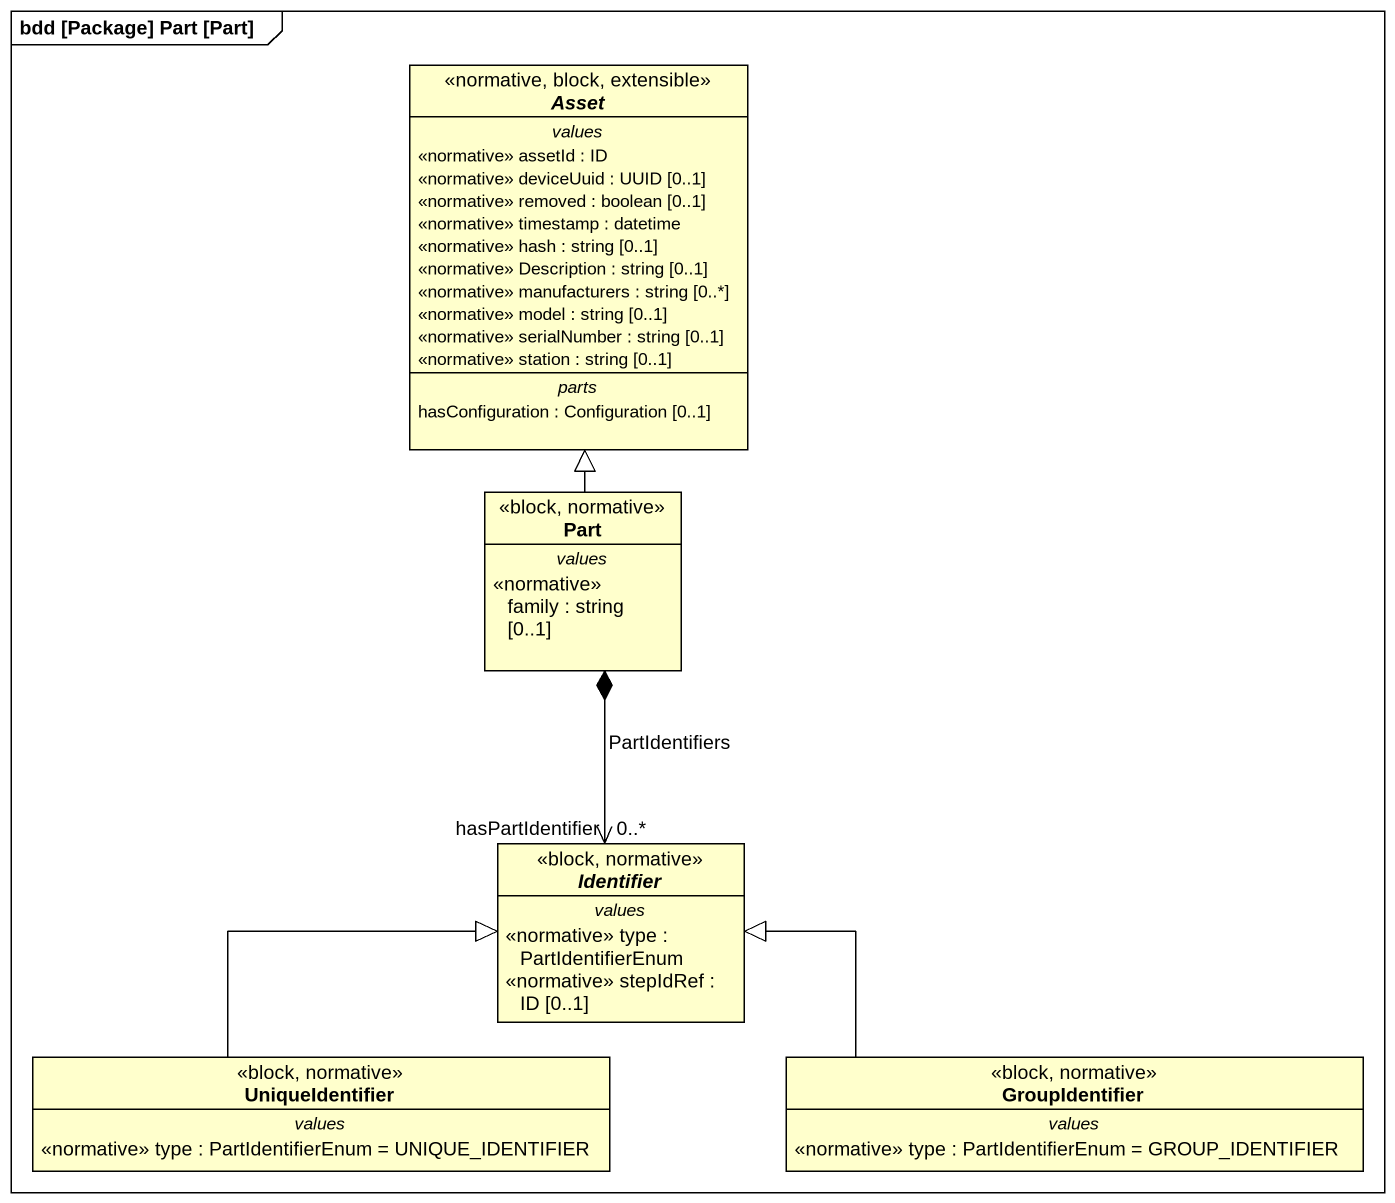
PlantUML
@startuml
mainframe bdd [Package] Part [Part]
hide circle
hide empty members
abstract class Asset <<normative, block, extensible>> {
  -- values --
  <<normative>> assetId : ID
  <<normative>> deviceUuid : UUID [0..1]
  <<normative>> removed : boolean [0..1]
  <<normative>> timestamp : datetime
  <<normative>> hash : string [0..1]
  <<normative>> Description : string [0..1]
  <<normative>> manufacturers : string [0..*]
  <<normative>> model : string [0..1]
  <<normative>> serialNumber : string [0..1]
  <<normative>> station : string [0..1]
  -- parts --
  hasConfiguration : Configuration [0..1]
}
class Part <<block, normative>> {
  -- values --
  <<normative>> family : string [0..1]
}
abstract class Identifier <<block, normative>> {
  -- values --
  <<normative>> type : PartIdentifierEnum
  <<normative>> stepIdRef : ID [0..1]
}
class UniqueIdentifier <<block, normative>> {
  -- values --
  <<normative>> type : PartIdentifierEnum = UNIQUE_IDENTIFIER
}
class GroupIdentifier <<block, normative>> {
  -- values --
  <<normative>> type : PartIdentifierEnum = GROUP_IDENTIFIER
}
Part -up-|> Asset
Part *--> "hasPartIdentifier\n0..*" Identifier : PartIdentifiers
UniqueIdentifier -up-|> Identifier
GroupIdentifier -left-|> Identifier
@enduml
